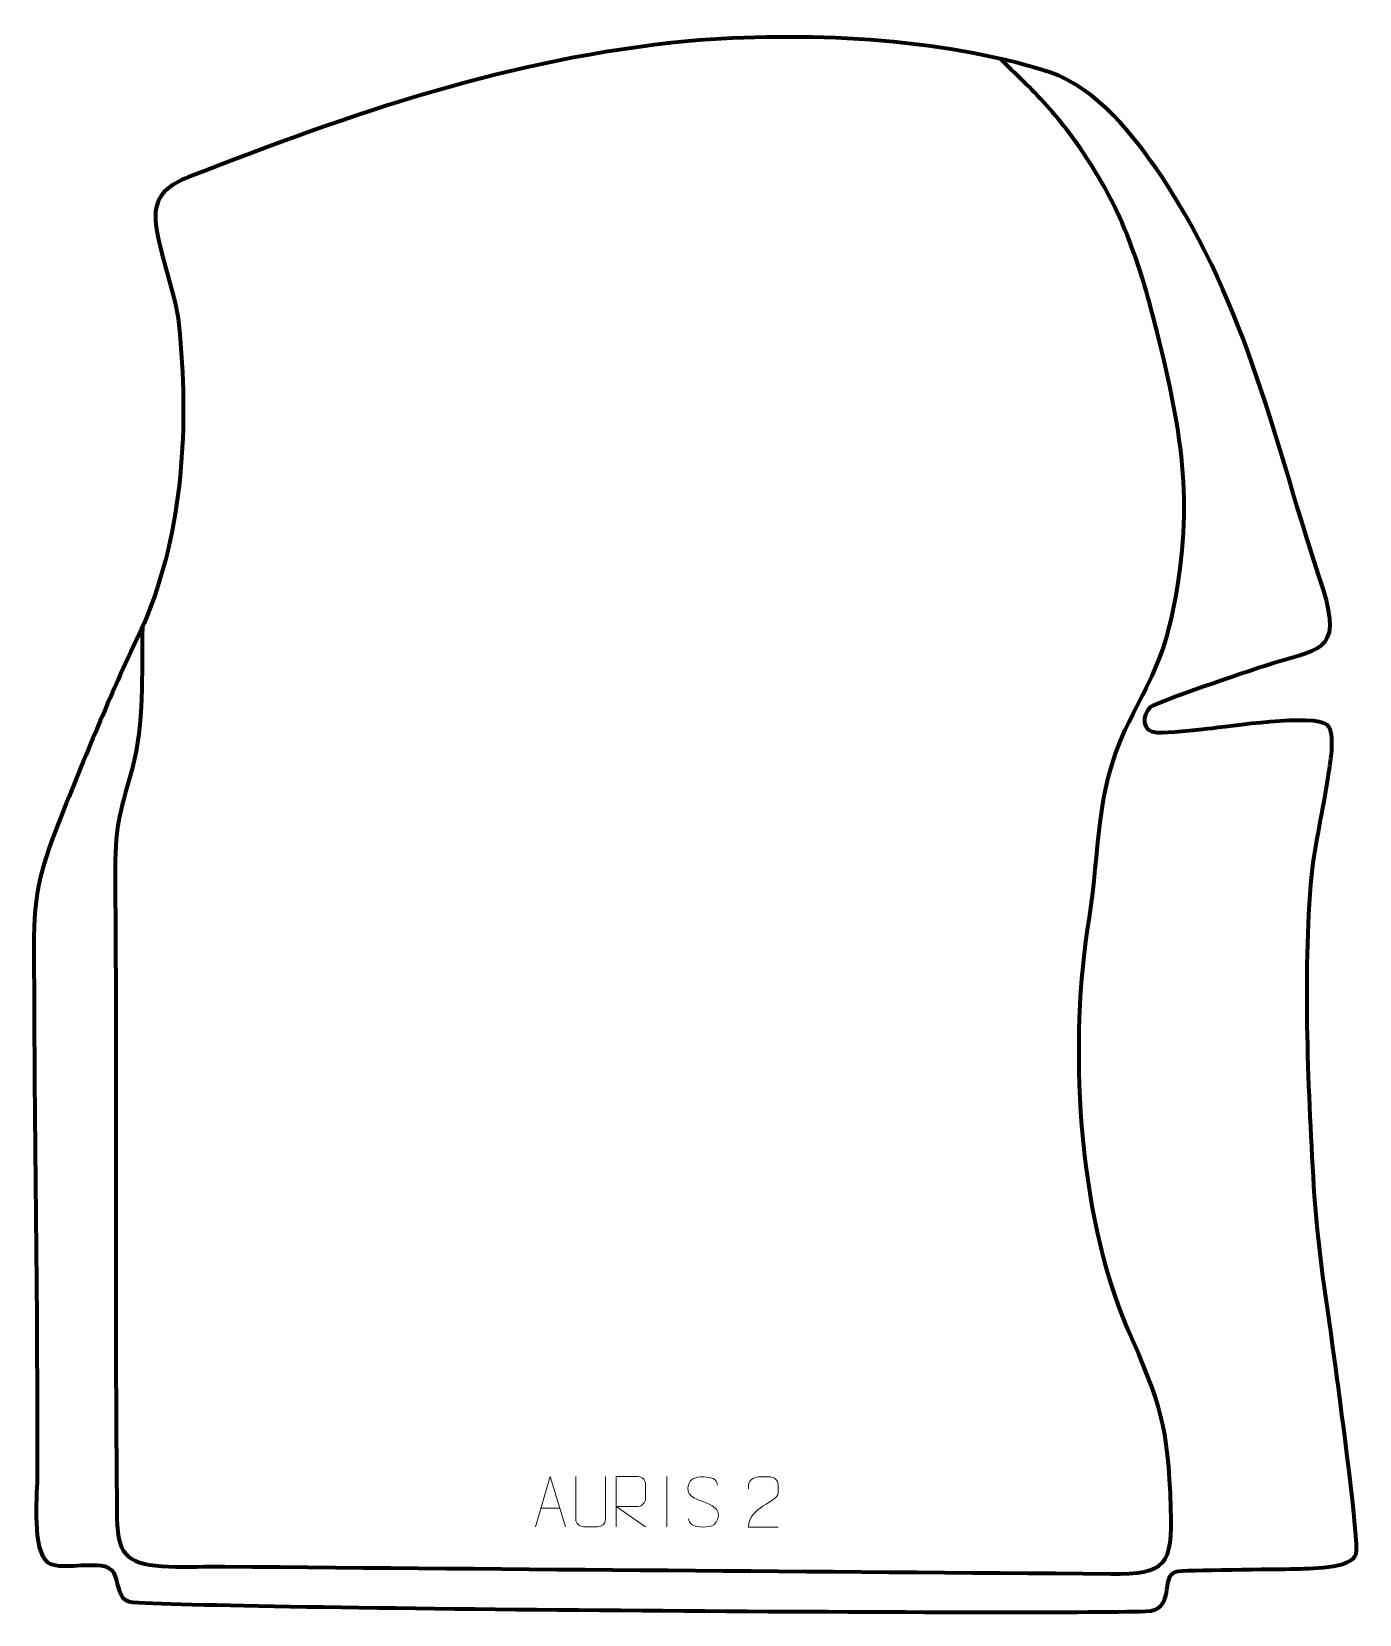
# Model space of a CAD drawing. Header units: millimetres. Extents: x 924 to 1585, y 64 to 852.
import ezdxf

# ---------------------------------------------------------------- set-up
doc = ezdxf.new("R2010")
doc.units = ezdxf.units.MM
doc.header["$MEASUREMENT"] = 0
doc.layers.add('layer 2', color=7, linetype='Continuous')
doc.layers.add('layer 3', color=7, linetype='Continuous')

msp = doc.modelspace()

# ---------------------------------------------------------------- linework, layer by layer
at = {"layer": 'layer 2', "color": 140, "lineweight": 158}
msp.add_open_spline([(978.949, 555.4952), (978.4049, 531.9718), (980.01, 507.8959), (973.7897, 484.971), (973.7897, 484.971), (967.3289, 461.16), (965.1089, 456.1568), (965.3345, 430.5723), (965.3345, 430.5723), (966.2729, 324.2262), (965.0897, 217.9158), (966.2434, 111.6575), (966.2434, 111.6575), (966.455, 92.1672), (972.7977, 88.5054), (992.0304, 87.7423), (992.0304, 87.7423), (1001.2767, 87.3755), (1010.657, 87.8135), (1019.9269, 87.7674), (1019.9269, 87.7674), (1166.9993, 86.4249), (1314.0732, 85.2669), (1461.1474, 84.1401), (1461.1474, 84.1401), (1488.787, 83.9284), (1491.9918, 88.3613), (1491.1163, 116.6149), (1491.1163, 116.6149), (1489.5692, 158.9877), (1486.1921, 167.9518), (1469.3592, 206.6425), (1469.3592, 206.6425), (1444.6025, 264.2494), (1440.2445, 349.0723), (1450.5043, 410.8241), (1450.5043, 410.8241), (1455.784, 444.2293), (1453.4925, 472.6158), (1468.3804, 504.3463), (1468.3804, 504.3463), (1478.7052, 526.3515), (1485.993, 535.3622), (1491.4815, 560.6584), (1491.4815, 560.6584), (1503.1034, 614.2234), (1497.1648, 650.3214), (1484.2126, 702.3673), (1484.2126, 702.3673), (1474.5764, 741.0882), (1464.954, 768.0777), (1441.395, 800.2512), (1441.395, 800.2512), (1441.395, 800.2512), (1440.4115, 801.5864), (1440.4115, 801.5864), (1440.4115, 801.5864), (1433.1135, 811.1023), (1425.7209, 819.3014), (1417.1691, 827.6927), (1417.1691, 827.6927), (1413.574, 831.1739), (1409.9573, 834.6337), (1406.4157, 838.1697), (1406.4157, 838.1697), (1406.4157, 838.1697), (1406.2003, 838.3847), (1406.2003, 838.3847)], degree=3, knots=[0, 0, 0, 0, 0.05555556, 0.05555556, 0.05555556, 0.05555556, 0.11111111, 0.11111111, 0.11111111, 0.11111111, 0.16666667, 0.16666667, 0.16666667, 0.16666667, 0.22222222, 0.22222222, 0.22222222, 0.22222222, 0.27777778, 0.27777778, 0.27777778, 0.27777778, 0.33333333, 0.33333333, 0.33333333, 0.33333333, 0.38888889, 0.38888889, 0.38888889, 0.38888889, 0.44444444, 0.44444444, 0.44444444, 0.44444444, 0.5, 0.5, 0.5, 0.5, 0.55555556, 0.55555556, 0.55555556, 0.55555556, 0.61111111, 0.61111111, 0.61111111, 0.61111111, 0.66666667, 0.66666667, 0.66666667, 0.66666667, 0.72222222, 0.72222222, 0.72222222, 0.72222222, 0.77777778, 0.77777778, 0.77777778, 0.77777778, 0.83333333, 0.83333333, 0.83333333, 0.83333333, 0.88888889, 0.88888889, 0.88888889, 0.88888889, 1, 1, 1, 1], dxfattribs=at)
at = {"layer": 'layer 2', "color": 250, "lineweight": 9}
for points, knots in [([(1174.6725, 107.566), (1174.6725, 107.566), (1182.0435, 132.5195), (1182.0435, 132.5195), (1182.0435, 132.5195), (1182.0435, 132.5195), (1189.6134, 107.566), (1189.6134, 107.566)], [0, 0, 0, 0, 0.33333333, 0.33333333, 0.33333333, 0.33333333, 1, 1, 1, 1]), ([(1209.4702, 132.5237), (1209.4698, 126.9842), (1209.5656, 116.7824), (1209.566, 111.242), (1209.566, 111.242), (1209.4262, 109.0025), (1207.749, 107.5763), (1205.6013, 107.5658), (1205.6013, 107.5658), (1203.2694, 107.5662), (1200.9375, 107.5662), (1198.606, 107.5658), (1198.606, 107.5658), (1196.681, 107.4643), (1194.7089, 109.2808), (1194.7201, 111.2253), (1194.7201, 111.2253), (1194.7204, 116.7872), (1194.8158, 126.9626), (1194.8154, 132.5237)], [0, 0, 0, 0, 0.16666667, 0.16666667, 0.16666667, 0.16666667, 0.33333333, 0.33333333, 0.33333333, 0.33333333, 0.5, 0.5, 0.5, 0.5, 0.66666667, 0.66666667, 0.66666667, 0.66666667, 1, 1, 1, 1]), ([(1214.811, 107.566), (1214.811, 107.566), (1214.811, 132.5195), (1214.811, 132.5195), (1214.811, 132.5195), (1218.4058, 132.5195), (1222.0013, 132.5195), (1225.5965, 132.5195), (1225.5965, 132.5195), (1227.9218, 132.4818), (1229.4791, 130.9918), (1229.475, 128.6254), (1229.475, 128.6254), (1229.4746, 126.5899), (1229.4746, 123.5305), (1229.475, 121.4945), (1229.475, 121.4945), (1229.4685, 119.619), (1227.6562, 117.6772), (1225.6467, 117.6581), (1225.6467, 117.6581), (1225.6467, 117.6581), (1214.811, 117.6581), (1214.811, 117.6581), (1214.811, 117.6581), (1214.811, 117.6581), (1229.4657, 107.566), (1229.4657, 107.566)], [0, 0, 0, 0, 0.125, 0.125, 0.125, 0.125, 0.25, 0.25, 0.25, 0.25, 0.375, 0.375, 0.375, 0.375, 0.5, 0.5, 0.5, 0.5, 0.625, 0.625, 0.625, 0.625, 0.75, 0.75, 0.75, 0.75, 1, 1, 1, 1]), ([(1258.1431, 120.0427), (1253.8948, 121.5131), (1248.9867, 123.3089), (1250.9918, 128.8292), (1250.9918, 128.8292), (1252.4953, 132.9691), (1257.7089, 132.5806), (1261.3125, 131.9795), (1261.3125, 131.9795), (1264.1731, 131.5023), (1265.0378, 130.2891), (1265.3484, 128.205)], [0, 0, 0, 0, 0.25, 0.25, 0.25, 0.25, 0.5, 0.5, 0.5, 0.5, 1, 1, 1, 1]), ([(1295.5091, 107.3817), (1290.5947, 107.382), (1285.6803, 107.382), (1280.7662, 107.3817), (1280.7662, 107.3817), (1280.7662, 117.314), (1295.4172, 119.9552), (1295.5091, 124.2655), (1295.5091, 124.2655), (1295.5088, 125.6896), (1295.5088, 127.1133), (1295.5091, 128.5366), (1295.5091, 128.5366), (1295.4922, 130.6137), (1293.3694, 132.3385), (1291.6984, 132.3558), (1291.6984, 132.3558), (1289.6252, 132.3554), (1287.5523, 132.3554), (1285.4799, 132.3558), (1285.4799, 132.3558), (1283.6578, 132.3723), (1280.8331, 130.5802), (1280.7662, 128.4866), (1280.7662, 128.4866), (1280.7662, 128.4866), (1280.7662, 126.4318), (1280.7662, 126.4318)], [0, 0, 0, 0, 0.125, 0.125, 0.125, 0.125, 0.25, 0.25, 0.25, 0.25, 0.375, 0.375, 0.375, 0.375, 0.5, 0.5, 0.5, 0.5, 0.625, 0.625, 0.625, 0.625, 0.75, 0.75, 0.75, 0.75, 1, 1, 1, 1]), ([(1258.1431, 120.0426), (1262.1617, 118.3959), (1267.1912, 116.5076), (1265.3572, 111.1473), (1265.3572, 111.1473), (1263.8974, 106.8809), (1258.9866, 107.1376), (1255.2605, 107.6923), (1255.2605, 107.6923), (1252.5105, 108.1021), (1251.2896, 109.3156), (1250.9116, 111.4278)], [0, 0, 0, 0, 0.25, 0.25, 0.25, 0.25, 0.5, 0.5, 0.5, 0.5, 1, 1, 1, 1])]:
    msp.add_open_spline(points, degree=3, knots=knots, dxfattribs=at)
for points in [[(1240.1431, 132.5298), (1240.1431, 132.5298), (1240.1431, 107.5557), (1240.1431, 107.5557)], [(1177.3951, 116.8154), (1177.3951, 116.8154), (1186.8908, 116.8154), (1186.8908, 116.8154)]]:
    msp.add_open_spline(points, degree=3, dxfattribs=at)
at = {"layer": 'layer 3', "color": 242, "lineweight": 158}
msp.add_open_spline([(974.1354, 69.9854), (971.5069, 70.1478), (969.4295, 71.4556), (968.5478, 73.2553), (968.5478, 73.2553), (964.7792, 80.9482), (966.747, 85.9696), (960.1372, 87.8426), (960.1372, 87.8426), (950.9727, 89.9465), (937.63, 85.928), (931.7675, 89.7583), (931.7675, 89.7583), (923.7886, 96.243), (926.4473, 121.5629), (926.4913, 131.6325), (926.4913, 131.6325), (926.8699, 221.5579), (924.8784, 311.4288), (924.9392, 401.3067), (924.9392, 401.3067), (925.0826, 427.2678), (930.4959, 441.4499), (940.0213, 465.215), (940.0213, 465.215), (952.6906, 496.7613), (965.1072, 526.7623), (979.8835, 557.441), (979.8835, 557.441), (999.4772, 604.4824), (1002.0408, 655.862), (997.132, 706.066), (997.132, 706.066), (995.2636, 722.842), (985.3765, 746.3577), (985.44, 760.4118), (985.44, 760.4118), (985.4879, 771.0116), (993.0038, 776.0529), (1001.7981, 779.4649), (1001.7981, 779.4649), (1085.4568, 811.9224), (1160.7772, 838.3439), (1250.6655, 847.2104), (1250.6655, 847.2104), (1308.535, 851.9404), (1374.9125, 849.2058), (1430.5714, 831.8338), (1430.5714, 831.8338), (1454.8925, 823.406), (1472.3832, 800.2554), (1486.5838, 779.7481), (1486.5838, 779.7481), (1530.4755, 712.6774), (1542.1668, 648.6624), (1566.846, 574.5475), (1566.846, 574.5475), (1577.0026, 541.9475), (1564.5253, 545.1846), (1537.2306, 536.0999), (1537.2306, 536.0999), (1528.9052, 533.3289), (1484.8746, 518.6832), (1480.9474, 515.729), (1480.9474, 515.729), (1476.9343, 511.7081), (1476.371, 503.0338), (1484.2647, 502.8045), (1484.2647, 502.8045), (1490.2786, 502.6299), (1502.7687, 504.1385), (1509.3044, 504.7521), (1509.3044, 504.7521), (1519.847, 505.9085), (1562.2749, 512.4515), (1568.9719, 506.7311), (1568.9719, 506.7311), (1573.4955, 502.8671), (1570.1225, 486.0366), (1569.3436, 480.6882), (1569.3436, 480.6882), (1567.0038, 464.6203), (1563.0003, 448.1018), (1561.2009, 432.1809), (1561.2009, 432.1809), (1556.6486, 380.5718), (1559.6181, 324.0235), (1562.604, 272.1853), (1562.604, 272.1853), (1564.6134, 242.2473), (1570.0581, 210.9994), (1573.9177, 181.055), (1573.9177, 181.055), (1575.5029, 168.9495), (1584.9203, 99.9065), (1583.3153, 94.0497), (1583.3153, 94.0497), (1581.2033, 86.3426), (1559.1679, 86.8273), (1552.3657, 86.5869), (1552.3657, 86.5869), (1544.8126, 86.3457), (1496.4597, 86.0827), (1493.8815, 85.2982), (1493.8815, 85.2982), (1485.2281, 82.6648), (1494.1275, 65.9386), (1478.5836, 65.4775), (1478.5836, 65.4775), (1426.2782, 63.9258), (1029.9158, 66.5398), (974.1354, 69.9854)], degree=3, knots=[0, 0, 0, 0, 0.03448276, 0.03448276, 0.03448276, 0.03448276, 0.06896552, 0.06896552, 0.06896552, 0.06896552, 0.10344828, 0.10344828, 0.10344828, 0.10344828, 0.13793103, 0.13793103, 0.13793103, 0.13793103, 0.17241379, 0.17241379, 0.17241379, 0.17241379, 0.20689655, 0.20689655, 0.20689655, 0.20689655, 0.24137931, 0.24137931, 0.24137931, 0.24137931, 0.27586207, 0.27586207, 0.27586207, 0.27586207, 0.31034483, 0.31034483, 0.31034483, 0.31034483, 0.34482759, 0.34482759, 0.34482759, 0.34482759, 0.37931034, 0.37931034, 0.37931034, 0.37931034, 0.4137931, 0.4137931, 0.4137931, 0.4137931, 0.44827586, 0.44827586, 0.44827586, 0.44827586, 0.48275862, 0.48275862, 0.48275862, 0.48275862, 0.51724138, 0.51724138, 0.51724138, 0.51724138, 0.55172414, 0.55172414, 0.55172414, 0.55172414, 0.5862069, 0.5862069, 0.5862069, 0.5862069, 0.62068966, 0.62068966, 0.62068966, 0.62068966, 0.65517241, 0.65517241, 0.65517241, 0.65517241, 0.68965517, 0.68965517, 0.68965517, 0.68965517, 0.72413793, 0.72413793, 0.72413793, 0.72413793, 0.75862069, 0.75862069, 0.75862069, 0.75862069, 0.79310345, 0.79310345, 0.79310345, 0.79310345, 0.82758621, 0.82758621, 0.82758621, 0.82758621, 0.86206897, 0.86206897, 0.86206897, 0.86206897, 0.89655172, 0.89655172, 0.89655172, 0.89655172, 0.93103448, 0.93103448, 0.93103448, 0.93103448, 1, 1, 1, 1], dxfattribs=at)

doc.saveas('drawing.dxf')
